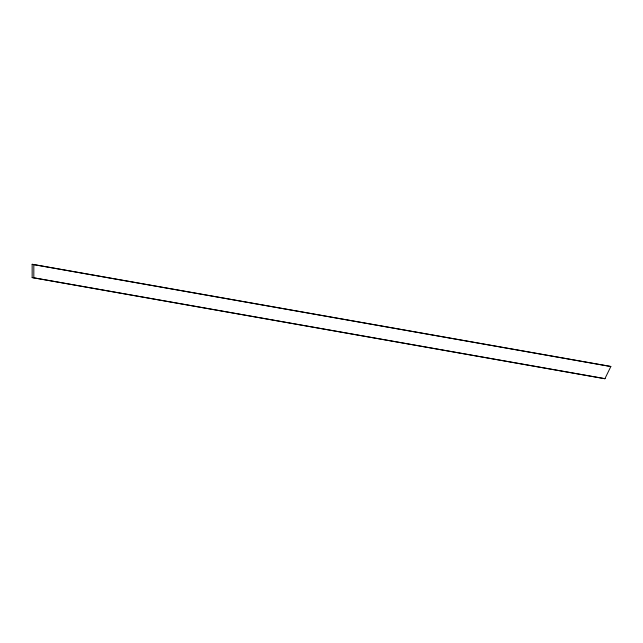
<?xml version="1.0" encoding="UTF-8"?>
<svg xmlns="http://www.w3.org/2000/svg" width="643" height="643" viewBox="0 0 643 643"><rect width="100%" height="100%" fill="white"/><g stroke="black" fill="none" stroke-linecap="round" stroke-linejoin="round"><path stroke-width="0.96" d="M604.91 378.695L610.85 366.502L32.15 264.305L32.15 277.551L604.91 378.695L32.15 277.551M610.85 366.502L32.15 264.305M33.822 264.498L33.822 277.744"/></g></svg>
